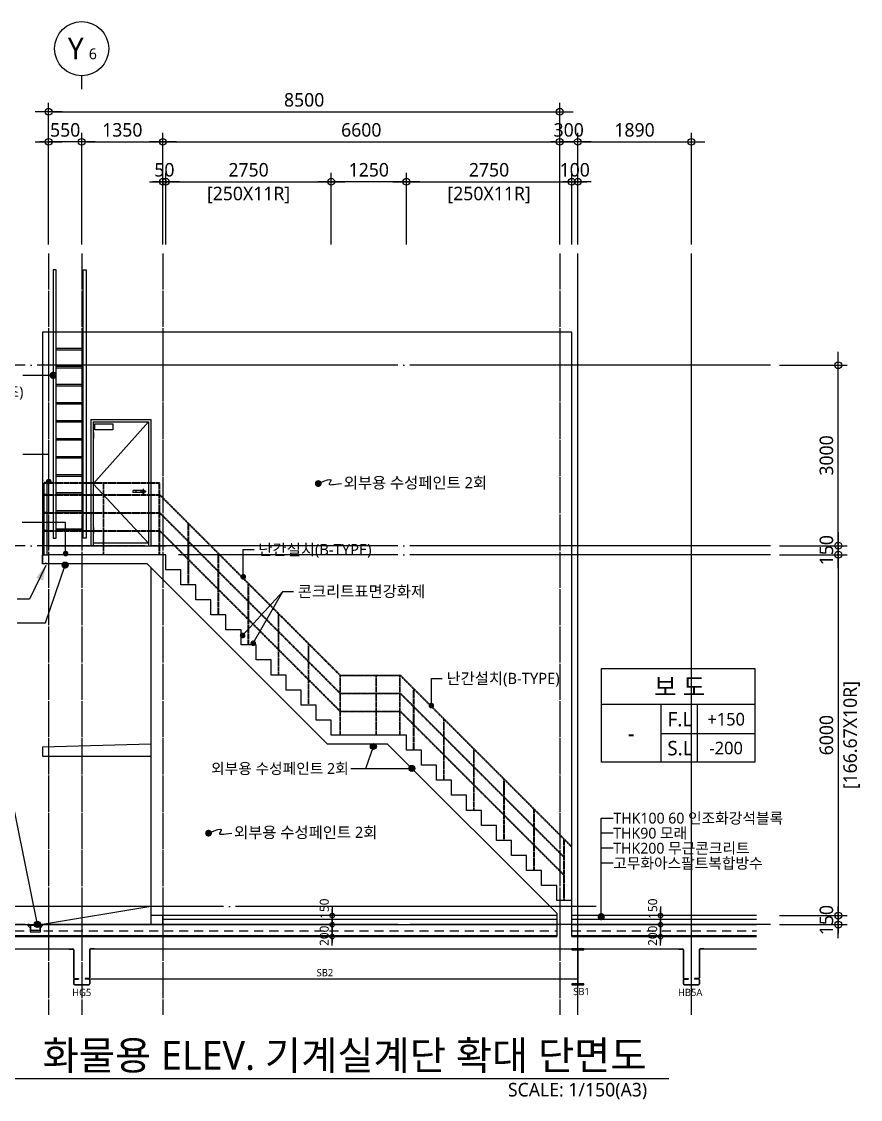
# Model space of a CAD drawing. Header units: millimetres. Extents: x -41190 to 206278, y 985 to 58902.
# Drawn here: x 71735 to 85688, y 1835 to 19756 of the extents above; entities that cross this region are included whole.
import ezdxf
from ezdxf.enums import TextEntityAlignment as Align

# ---------------------------------------------------------------- set-up
doc = ezdxf.new("R2010")
doc.units = ezdxf.units.MM
doc.header["$LTSCALE"] = 100
doc.header["$MEASUREMENT"] = 0
doc.header["$PDSIZE"] = -10
for name, pattern in [('-HID', [2.5, 1.5, -1]), ('CEN', [62, 60, -1, 0, -1]), ('HID', [2.5, 1.5, -1]), ('HIDDEN', [2, 1, -1]), ('HIDDEN2', [0.1875, 0.125, -0.0625])]:
    doc.linetypes.add(name, pattern=pattern)
doc.layers.get('0').update_dxf_attribs({"linetype": 'CONTINUOUS'})
doc.layers.get('Defpoints').update_dxf_attribs({"color": 171, "linetype": 'CONTINUOUS'})
for name, color, linetype in [('CEN(ST)', 1, 'CEN'), ('center(창호)', 1, 'CEN'), ('CON', 2, 'CONTINUOUS'), ('DOOR', 4, 'CONTINUOUS'), ('DOOR-ELE', 252, 'CONTINUOUS'), ('ELE-6', 8, 'CONTINUOUS'), ('ELE-8', 8, 'CONTINUOUS'), ('ELE3', 6, 'CONTINUOUS'), ('ELE9', 9, 'CONTINUOUS'), ('FIN', 8, 'CONTINUOUS'), ('HF', 3, 'CONTINUOUS'), ('LED', 7, 'CONTINUOUS'), ('NDIM', 7, 'CONTINUOUS'), ('OPEN', 1, '-HID'), ('SASAC 도면번호', 6, 'CONTINUOUS'), ('STEEL', 5, 'CONTINUOUS'), ('SYM', 7, 'CONTINUOUS'), ('SYM(AXIS)', 7, 'CONTINUOUS'), ('TEXT', 3, 'CONTINUOUS'), ('TEXT(AXIS)', 2, 'CONTINUOUS'), ('TEXT(MIN)', 7, 'CONTINUOUS'), ('TEXT(노트)', 7, 'CONTINUOUS'), ('TEXT(실명)', 3, 'CONTINUOUS'), ('TEXT-기입', 6, 'CONTINUOUS'), ('TITLE', 7, 'CONTINUOUS'), ('WIPEOUT', 7, 'CONTINUOUS'), ('wire-meshes', 1, 'CONTINUOUS'), ('방수', 8, 'HIDDEN')]:
    doc.layers.add(name, color=color, linetype=linetype)
doc.styles.add('CGS', font='cgse', dxfattribs={"bigfont": 'cgs'})
doc.styles.add('나눔바른고딕', font='NanumBarunGothic.ttf')
doc.dimstyles.new('NDIM 1200', dxfattribs={"dimscale": 75, "dimtxt": 3, "dimasz": 1, "dimexe": 2, "dimexo": 2, "dimgap": 1, "dimtad": 1, "dimdec": 0, "dimdsep": 46, "dimtxsty": 'CGS', "dimblk": 'DOT0', "dimcen": 1, "dimdle": 8, "dimclrd": 256, "dimclre": 256, "dimclrt": 256, "dimadec": 0, "dimazin": 0, "dimtfac": 1, "dimtdec": 0, "dimtix": 1, "dimtmove": 2, "dimatfit": 3, "dimldrblk": 'DOT0', "dimfxl": 1, "dimtolj": 1, "dimtzin": 0, "dimlwd": -1, "dimlwe": -1, "dimarcsym": 0})

# ---------------------------------------------------------------- blocks, each defined once
blk = doc.blocks.new('*U307')
at = {"layer": 'Defpoints'}
blk.add_point((0, 0), dxfattribs=at)
at = {"layer": 'HF'}
for p, q in [((-209, 0), (-147, 0)), ((-209, 0), (-209, -6)), ((209, 0), (147, 0)), ((209, 0), (209, -6)), ((-209, -6), (-147, -6)), ((-135, -18), (-135, -482)), ((-129, -18), (-129, -482)), ((129, -18), (129, -482)), ((135, -18), (135, -482)), ((209, -6), (147, -6)), ((-135, -518), (-135, -582)), ((-129, -518), (-129, -582)), ((-117, -494), (-55, -494)), ((-117, -500), (-55, -500)), ((-117, -506), (-55, -506)), ((-55, -494), (-55, -500)), ((-55, -500), (-55, -506)), ((117, -494), (55, -494)), ((55, -494), (55, -500)), ((117, -500), (55, -500)), ((55, -500), (55, -506)), ((117, -506), (55, -506)), ((129, -518), (129, -582)), ((135, -518), (135, -582)), ((-117, -594), (117, -594)), ((-117, -600), (117, -600))]:
    blk.add_line(p, q, dxfattribs=at)
for centre, radius, start, end in [((-147, -18), 18, 360, 450), ((147, -18), 18, 90, 180), ((-147, -18), 12, 360, 450), ((147, -18), 12, 90, 180), ((-117, -482), 18, 180, 270), ((-117, -518), 18, 90, 180), ((-117, -482), 12, 180, 270), ((-117, -518), 12, 90, 180), ((117, -482), 12, 270, 360), ((117, -482), 18, 270, 360), ((117, -518), 18, 0, 90), ((117, -518), 12, 0, 90), ((-117, -582), 18, 180, 270), ((-117, -582), 12, 180, 270), ((117, -582), 12, 270, 360), ((117, -582), 18, 270, 360)]:
    blk.add_arc(centre, radius, start, end, dxfattribs=at)
blk = doc.blocks.new('600X200')
at = {"layer": 'STEEL', "color": 3, "linetype": 'ByBlock', "ltscale": 0.5}
for p, q in [((80886, -19885), (80980, -19885)), ((80980, -19885), (80980, -20451)), ((80991, -20451), (80991, -19885)), ((80991, -19885), (81086, -19885)), ((80980, -20451), (80886, -20451)), ((81086, -20451), (80991, -20451))]:
    blk.add_line(p, q, dxfattribs=at)
for points in [[(81086, -19885), (81086, -19868), (80886, -19868), (80886, -19885)], [(80886, -20451), (80886, -20468), (81086, -20468), (81086, -20451)]]:
    blk.add_lwpolyline(points, dxfattribs=at)
blk = doc.blocks.new('A$C2F20087E')
at = {"layer": 'SYM(AXIS)'}
blk.add_line((600, 0), (600, 300), dxfattribs=at)
blk.add_circle((600, 900), 600, dxfattribs=at)
blk = doc.blocks.new('DOT0')
blk.add_line((-3, 0), (3, 0))
at = {"color": 6}
blk.add_circle((0, 0), 0.75, dxfattribs=at)
blk = doc.blocks.new('*D309')
at = {"layer": 'Defpoints', "color": 0, "ltscale": 0.4, "transparency": 16777216}
for p in [(80686, 17756), (74086, 15901), (80686, 15901)]:
    blk.add_point(p, dxfattribs=at)
at = {"layer": 'NDIM', "ltscale": 0.4, "transparency": 16777216}
for p, q in [((74086, 16051), (74086, 17906)), ((74161, 17756), (80611, 17756)), ((80686, 16051), (80686, 17906))]:
    blk.add_line(p, q, dxfattribs=at)
at = {"layer": 'NDIM', "ltscale": 0.4, "transparency": 16777216, "xscale": 75, "yscale": 75, "zscale": 75, "rotation": 180}
blk.add_blockref('DOT0', (74086, 17756), dxfattribs=at)
at = {"layer": 'NDIM', "ltscale": 0.4, "transparency": 16777216, "xscale": 75, "yscale": 75, "zscale": 75}
blk.add_blockref('DOT0', (80686, 17756), dxfattribs=at)
at = {"layer": 'NDIM', "ltscale": 0.4, "transparency": 16777216, "insert": (77386, 17953), "char_height": 225, "attachment_point": 5, "style": '나눔바른고딕'}
blk.add_mtext('\\A1;6600', dxfattribs=at)
blk = doc.blocks.new('*D310')
at = {"layer": 'Defpoints', "color": 0, "ltscale": 0.4, "transparency": 16777216}
for p in [(74086, 17756), (72736, 15901), (74086, 15901)]:
    blk.add_point(p, dxfattribs=at)
at = {"layer": 'NDIM', "ltscale": 0.4, "transparency": 16777216}
for p, q in [((72736, 16051), (72736, 17906)), ((72811, 17756), (74011, 17756)), ((74086, 16051), (74086, 17906))]:
    blk.add_line(p, q, dxfattribs=at)
at = {"layer": 'NDIM', "ltscale": 0.4, "transparency": 16777216, "xscale": 75, "yscale": 75, "zscale": 75, "rotation": 180}
blk.add_blockref('DOT0', (72736, 17756), dxfattribs=at)
at = {"layer": 'NDIM', "ltscale": 0.4, "transparency": 16777216, "xscale": 75, "yscale": 75, "zscale": 75}
blk.add_blockref('DOT0', (74086, 17756), dxfattribs=at)
at = {"layer": 'NDIM', "ltscale": 0.4, "transparency": 16777216, "insert": (73411, 17953), "char_height": 225, "attachment_point": 5, "style": '나눔바른고딕'}
blk.add_mtext('\\A1;1350', dxfattribs=at)
blk = doc.blocks.new('*D311')
at = {"layer": 'Defpoints', "color": 0, "ltscale": 0.4, "transparency": 16777216}
for p in [(80686, 18256), (72186, 15901), (80686, 15901)]:
    blk.add_point(p, dxfattribs=at)
at = {"layer": 'NDIM', "ltscale": 0.4, "transparency": 16777216}
for p, q in [((72186, 16051), (72186, 18406)), ((80686, 16051), (80686, 18406)), ((72261, 18256), (80611, 18256))]:
    blk.add_line(p, q, dxfattribs=at)
at = {"layer": 'NDIM', "ltscale": 0.4, "transparency": 16777216, "xscale": 75, "yscale": 75, "zscale": 75, "rotation": 180}
blk.add_blockref('DOT0', (72186, 18256), dxfattribs=at)
at = {"layer": 'NDIM', "ltscale": 0.4, "transparency": 16777216, "xscale": 75, "yscale": 75, "zscale": 75}
blk.add_blockref('DOT0', (80686, 18256), dxfattribs=at)
at = {"layer": 'NDIM', "ltscale": 0.4, "transparency": 16777216, "insert": (76436, 18453), "char_height": 225, "attachment_point": 5, "style": '나눔바른고딕'}
blk.add_mtext('\\A1;8500', dxfattribs=at)
blk = doc.blocks.new('*D312')
at = {"layer": 'Defpoints', "color": 0, "ltscale": 0.4, "transparency": 16777216}
for p in [(72186, 17756), (72186, 15901), (72736, 15901)]:
    blk.add_point(p, dxfattribs=at)
at = {"layer": 'NDIM', "ltscale": 0.4, "transparency": 16777216}
for p, q in [((72111, 17756), (72036, 17756)), ((72186, 16051), (72186, 17906)), ((72736, 17756), (72186, 17756)), ((72736, 16051), (72736, 17906)), ((72811, 17756), (72886, 17756))]:
    blk.add_line(p, q, dxfattribs=at)
at = {"layer": 'NDIM', "ltscale": 0.4, "transparency": 16777216, "xscale": 75, "yscale": 75, "zscale": 75}
blk.add_blockref('DOT0', (72186, 17756), dxfattribs=at)
at = {"layer": 'NDIM', "ltscale": 0.4, "transparency": 16777216, "xscale": 75, "yscale": 75, "zscale": 75, "rotation": 180}
blk.add_blockref('DOT0', (72736, 17756), dxfattribs=at)
at = {"layer": 'NDIM', "ltscale": 0.4, "transparency": 16777216, "insert": (72461, 17953), "char_height": 225, "attachment_point": 5, "style": '나눔바른고딕'}
blk.add_mtext('\\A1;550', dxfattribs=at)
blk = doc.blocks.new('*D313')
at = {"layer": 'Defpoints', "color": 0, "ltscale": 0.4, "transparency": 16777216}
for p in [(80686, 17756), (80686, 15901), (80986, 15901)]:
    blk.add_point(p, dxfattribs=at)
at = {"layer": 'NDIM', "ltscale": 0.4, "transparency": 16777216}
for p, q in [((80611, 17756), (80536, 17756)), ((80686, 16051), (80686, 17906)), ((80986, 17756), (80686, 17756)), ((80986, 16051), (80986, 17906)), ((81061, 17756), (81136, 17756))]:
    blk.add_line(p, q, dxfattribs=at)
at = {"layer": 'NDIM', "ltscale": 0.4, "transparency": 16777216, "xscale": 75, "yscale": 75, "zscale": 75}
blk.add_blockref('DOT0', (80686, 17756), dxfattribs=at)
at = {"layer": 'NDIM', "ltscale": 0.4, "transparency": 16777216, "xscale": 75, "yscale": 75, "zscale": 75, "rotation": 180.0000000000004}
blk.add_blockref('DOT0', (80986, 17756), dxfattribs=at)
at = {"layer": 'NDIM', "ltscale": 0.4, "transparency": 16777216, "insert": (80836, 17953), "char_height": 225, "attachment_point": 5, "style": '나눔바른고딕'}
blk.add_mtext('\\A1;300', dxfattribs=at)
blk = doc.blocks.new('*D319')
at = {"layer": 'Defpoints', "color": 0, "ltscale": 0.4, "transparency": 16777216}
for p in [(77361, 4892), (76903, 4742), (77361, 4742)]:
    blk.add_point(p, dxfattribs=at)
at = {"layer": 'NDIM', "ltscale": 0.4, "transparency": 16777216}
for p, q in [((77261, 4892), (76803, 4892)), ((76903, 4942), (76903, 4992)), ((76903, 4892), (76903, 4742)), ((77261, 4742), (76803, 4742)), ((76903, 4692), (76903, 4642))]:
    blk.add_line(p, q, dxfattribs=at)
at = {"layer": 'NDIM', "ltscale": 0.4, "transparency": 16777216, "xscale": 50, "yscale": 50, "zscale": 50}
for p, rotation in [((76903, 4892), 270), ((76903, 4742), 90)]:
    blk.add_blockref('DOT0', p, dxfattribs=dict(at, rotation=rotation))
at = {"layer": 'NDIM', "ltscale": 0.4, "transparency": 16777216, "insert": (76771, 5008), "char_height": 150, "attachment_point": 5, "rotation": 90, "style": '나눔바른고딕'}
blk.add_mtext('\\A1;150', dxfattribs=at)
blk = doc.blocks.new('*D320')
at = {"layer": 'Defpoints', "color": 0, "ltscale": 0.4, "transparency": 16777216}
for p in [(77361, 4742), (76903, 4542), (77361, 4542)]:
    blk.add_point(p, dxfattribs=at)
at = {"layer": 'NDIM', "ltscale": 0.4, "transparency": 16777216}
for p, q in [((76903, 4792), (76903, 4842)), ((77261, 4742), (76803, 4742)), ((76903, 4742), (76903, 4542)), ((77261, 4542), (76803, 4542)), ((76903, 4492), (76903, 4442))]:
    blk.add_line(p, q, dxfattribs=at)
at = {"layer": 'NDIM', "ltscale": 0.4, "transparency": 16777216, "xscale": 50, "yscale": 50, "zscale": 50}
for p, rotation in [((76903, 4742), 270), ((76903, 4542), 90)]:
    blk.add_blockref('DOT0', p, dxfattribs=dict(at, rotation=rotation))
at = {"layer": 'NDIM', "ltscale": 0.4, "transparency": 16777216, "insert": (76771, 4556), "char_height": 150, "attachment_point": 5, "rotation": 90, "style": '나눔바른고딕'}
blk.add_mtext('\\A1;200', dxfattribs=at)
blk = doc.blocks.new('A$C51E23882')
at = {"layer": 'TITLE'}
blk.add_lwpolyline([(8500, 0), (0, 0), (0, 5200), (8500, 5200)], close=True, dxfattribs=at)
for points in [[(8500, 3200), (0, 3200)], [(3300, 3200), (3300, 0)], [(5300, 3200), (5300, 0)], [(3300, 1600), (8500, 1600)]]:
    blk.add_lwpolyline(points, dxfattribs=at)
at = {"layer": 'TITLE', "style": '나눔바른고딕'}
for s, p in [('F.L', (4352, 2378)), ('S.L', (4352, 778))]:
    blk.add_text(s, height=800, dxfattribs=at).set_placement(p, align=Align.MIDDLE)
blk = doc.blocks.new('*D322')
at = {"layer": 'Defpoints', "color": 0, "ltscale": 0.4, "transparency": 16777216}
for p in [(84194, 11042), (85320, 11042), (84194, 10892)]:
    blk.add_point(p, dxfattribs=at)
at = {"layer": 'NDIM', "ltscale": 0.4, "transparency": 16777216}
for p, q in [((85320, 11117), (85320, 11192)), ((84344, 11042), (85470, 11042)), ((85320, 10892), (85320, 11042)), ((84344, 10892), (85470, 10892)), ((85320, 10817), (85320, 10742))]:
    blk.add_line(p, q, dxfattribs=at)
at = {"layer": 'NDIM', "ltscale": 0.4, "transparency": 16777216, "xscale": 75, "yscale": 75, "zscale": 75}
for p, rotation in [((85320, 11042), 270), ((85320, 10892), 90)]:
    blk.add_blockref('DOT0', p, dxfattribs=dict(at, rotation=rotation))
at = {"layer": 'NDIM', "ltscale": 0.4, "transparency": 16777216, "insert": (85123, 10967), "char_height": 225, "attachment_point": 5, "rotation": 90, "style": '나눔바른고딕'}
blk.add_mtext('\\A1;150', dxfattribs=at)
blk = doc.blocks.new('*D323')
at = {"layer": 'Defpoints', "color": 0, "ltscale": 0.4, "transparency": 16777216}
for p in [(84194, 10892), (84194, 4892), (85320, 4892)]:
    blk.add_point(p, dxfattribs=at)
at = {"layer": 'NDIM', "ltscale": 0.4, "transparency": 16777216}
for p, q in [((84344, 10892), (85470, 10892)), ((85320, 10817), (85320, 4967)), ((84344, 4892), (85470, 4892))]:
    blk.add_line(p, q, dxfattribs=at)
at = {"layer": 'NDIM', "ltscale": 0.4, "transparency": 16777216, "xscale": 75, "yscale": 75, "zscale": 75}
for p, rotation in [((85320, 10892), 90), ((85320, 4892), 270)]:
    blk.add_blockref('DOT0', p, dxfattribs=dict(at, rotation=rotation))
at = {"layer": 'NDIM', "ltscale": 0.4, "transparency": 16777216, "char_height": 225, "attachment_point": 5, "rotation": 90, "style": '나눔바른고딕'}
for s, insert in [('\\A1;[166.67X10R]', (85541, 7892)), ('\\A1;6000', (85123, 7892))]:
    blk.add_mtext(s, dxfattribs=dict(at, insert=insert))
blk = doc.blocks.new('*D324')
at = {"layer": 'Defpoints', "color": 0, "ltscale": 0.4, "transparency": 16777216}
for p in [(84194, 4892), (85320, 4892), (84194, 4742)]:
    blk.add_point(p, dxfattribs=at)
at = {"layer": 'NDIM', "ltscale": 0.4, "transparency": 16777216}
for p, q in [((85320, 4967), (85320, 5042)), ((84344, 4892), (85470, 4892)), ((85320, 4742), (85320, 4892)), ((84344, 4742), (85470, 4742)), ((85320, 4667), (85320, 4592))]:
    blk.add_line(p, q, dxfattribs=at)
at = {"layer": 'NDIM', "ltscale": 0.4, "transparency": 16777216, "xscale": 75, "yscale": 75, "zscale": 75}
for p, rotation in [((85320, 4892), 270), ((85320, 4742), 90)]:
    blk.add_blockref('DOT0', p, dxfattribs=dict(at, rotation=rotation))
at = {"layer": 'NDIM', "ltscale": 0.4, "transparency": 16777216, "insert": (85123, 4817), "char_height": 225, "attachment_point": 5, "rotation": 90, "style": '나눔바른고딕'}
blk.add_mtext('\\A1;150', dxfattribs=at)
blk = doc.blocks.new('*D325')
at = {"layer": 'Defpoints', "color": 0, "ltscale": 0.4, "transparency": 16777216}
for p in [(84194, 14042), (85320, 14042), (84194, 11042)]:
    blk.add_point(p, dxfattribs=at)
at = {"layer": 'NDIM', "ltscale": 0.4, "transparency": 16777216}
for p, q in [((84344, 14042), (85470, 14042)), ((85320, 11117), (85320, 13967)), ((84344, 11042), (85470, 11042))]:
    blk.add_line(p, q, dxfattribs=at)
at = {"layer": 'NDIM', "ltscale": 0.4, "transparency": 16777216, "xscale": 75, "yscale": 75, "zscale": 75}
for p, rotation in [((85320, 14042), 90), ((85320, 11042), 270)]:
    blk.add_blockref('DOT0', p, dxfattribs=dict(at, rotation=rotation))
at = {"layer": 'NDIM', "ltscale": 0.4, "transparency": 16777216, "insert": (85123, 12542), "char_height": 225, "attachment_point": 5, "rotation": 90, "style": '나눔바른고딕'}
blk.add_mtext('\\A1;3000', dxfattribs=at)
blk = doc.blocks.new('*D326')
at = {"layer": 'Defpoints', "color": 0, "ltscale": 0.4, "transparency": 16777216}
for p in [(80886, 17092), (78136, 15901), (80886, 15901)]:
    blk.add_point(p, dxfattribs=at)
at = {"layer": 'NDIM', "ltscale": 0.4, "transparency": 16777216}
for p, q in [((78136, 16051), (78136, 17242)), ((80886, 16051), (80886, 17242)), ((78211, 17092), (80811, 17092))]:
    blk.add_line(p, q, dxfattribs=at)
at = {"layer": 'NDIM', "ltscale": 0.4, "transparency": 16777216, "xscale": 75, "yscale": 75, "zscale": 75, "rotation": 180}
blk.add_blockref('DOT0', (78136, 17092), dxfattribs=at)
at = {"layer": 'NDIM', "ltscale": 0.4, "transparency": 16777216, "xscale": 75, "yscale": 75, "zscale": 75}
blk.add_blockref('DOT0', (80886, 17092), dxfattribs=at)
at = {"layer": 'NDIM', "ltscale": 0.4, "transparency": 16777216, "char_height": 225, "attachment_point": 5, "style": '나눔바른고딕'}
for s, insert in [('\\A1;2750', (79511, 17290)), ('\\A1;[250X11R]', (79511, 16872))]:
    blk.add_mtext(s, dxfattribs=dict(at, insert=insert))
blk = doc.blocks.new('*D327')
at = {"layer": 'Defpoints', "color": 0, "ltscale": 0.4, "transparency": 16777216}
for p in [(76886, 17092), (76886, 15901), (78136, 15901)]:
    blk.add_point(p, dxfattribs=at)
at = {"layer": 'NDIM', "ltscale": 0.4, "transparency": 16777216}
for p, q in [((76886, 16051), (76886, 17242)), ((78136, 16051), (78136, 17242)), ((78061, 17092), (76961, 17092))]:
    blk.add_line(p, q, dxfattribs=at)
at = {"layer": 'NDIM', "ltscale": 0.4, "transparency": 16777216, "xscale": 75, "yscale": 75, "zscale": 75, "rotation": 180}
blk.add_blockref('DOT0', (76886, 17092), dxfattribs=at)
at = {"layer": 'NDIM', "ltscale": 0.4, "transparency": 16777216, "xscale": 75, "yscale": 75, "zscale": 75}
blk.add_blockref('DOT0', (78136, 17092), dxfattribs=at)
at = {"layer": 'NDIM', "ltscale": 0.4, "transparency": 16777216, "insert": (77511, 17290), "char_height": 225, "attachment_point": 5, "style": '나눔바른고딕'}
blk.add_mtext('\\A1;1250', dxfattribs=at)
blk = doc.blocks.new('*D328')
at = {"layer": 'Defpoints', "color": 0, "ltscale": 0.4, "transparency": 16777216}
for p in [(76886, 17092), (74136, 15901), (76886, 15901)]:
    blk.add_point(p, dxfattribs=at)
at = {"layer": 'NDIM', "ltscale": 0.4, "transparency": 16777216}
for p, q in [((74136, 16051), (74136, 17242)), ((76886, 16051), (76886, 17242)), ((74211, 17092), (76811, 17092))]:
    blk.add_line(p, q, dxfattribs=at)
at = {"layer": 'NDIM', "ltscale": 0.4, "transparency": 16777216, "xscale": 75, "yscale": 75, "zscale": 75, "rotation": 180}
blk.add_blockref('DOT0', (74136, 17092), dxfattribs=at)
at = {"layer": 'NDIM', "ltscale": 0.4, "transparency": 16777216, "xscale": 75, "yscale": 75, "zscale": 75}
blk.add_blockref('DOT0', (76886, 17092), dxfattribs=at)
at = {"layer": 'NDIM', "ltscale": 0.4, "transparency": 16777216, "char_height": 225, "attachment_point": 5, "style": '나눔바른고딕'}
for s, insert in [('\\A1;2750', (75511, 17290)), ('\\A1;[250X11R]', (75511, 16872))]:
    blk.add_mtext(s, dxfattribs=dict(at, insert=insert))
blk = doc.blocks.new('*D329')
at = {"layer": 'Defpoints', "color": 0, "ltscale": 0.4, "transparency": 16777216}
for p in [(80886, 17092), (80886, 15901), (80986, 15901)]:
    blk.add_point(p, dxfattribs=at)
at = {"layer": 'NDIM', "ltscale": 0.4, "transparency": 16777216}
for p, q in [((80886, 16051), (80886, 17242)), ((80986, 16051), (80986, 17242)), ((80811, 17092), (80736, 17092)), ((80986, 17092), (80886, 17092)), ((81061, 17092), (81136, 17092))]:
    blk.add_line(p, q, dxfattribs=at)
at = {"layer": 'NDIM', "ltscale": 0.4, "transparency": 16777216, "xscale": 75, "yscale": 75, "zscale": 75}
blk.add_blockref('DOT0', (80886, 17092), dxfattribs=at)
at = {"layer": 'NDIM', "ltscale": 0.4, "transparency": 16777216, "xscale": 75, "yscale": 75, "zscale": 75, "rotation": 180}
blk.add_blockref('DOT0', (80986, 17092), dxfattribs=at)
at = {"layer": 'NDIM', "ltscale": 0.4, "transparency": 16777216, "insert": (80936, 17290), "char_height": 225, "attachment_point": 5, "style": '나눔바른고딕'}
blk.add_mtext('\\A1;100', dxfattribs=at)
blk = doc.blocks.new('*D330')
at = {"layer": 'Defpoints', "color": 0, "ltscale": 0.4, "transparency": 16777216}
for p in [(74086, 17092), (74086, 15901), (74136, 15901)]:
    blk.add_point(p, dxfattribs=at)
at = {"layer": 'NDIM', "ltscale": 0.4, "transparency": 16777216}
for p, q in [((74086, 16051), (74086, 17242)), ((74136, 16051), (74136, 17242)), ((74011, 17092), (73936, 17092)), ((74136, 17092), (74086, 17092)), ((74211, 17092), (74286, 17092))]:
    blk.add_line(p, q, dxfattribs=at)
at = {"layer": 'NDIM', "ltscale": 0.4, "transparency": 16777216, "xscale": 75, "yscale": 75, "zscale": 75}
blk.add_blockref('DOT0', (74086, 17092), dxfattribs=at)
at = {"layer": 'NDIM', "ltscale": 0.4, "transparency": 16777216, "xscale": 75, "yscale": 75, "zscale": 75, "rotation": 180}
blk.add_blockref('DOT0', (74136, 17092), dxfattribs=at)
at = {"layer": 'NDIM', "ltscale": 0.4, "transparency": 16777216, "insert": (74111, 17290), "char_height": 225, "attachment_point": 5, "style": '나눔바른고딕'}
blk.add_mtext('\\A1;50', dxfattribs=at)
blk = doc.blocks.new('*D331')
at = {"layer": 'Defpoints', "color": 0, "ltscale": 0.4, "transparency": 16777216}
for p in [(82876, 17756), (80986, 15901), (82876, 15901)]:
    blk.add_point(p, dxfattribs=at)
at = {"layer": 'NDIM', "ltscale": 0.4, "transparency": 16777216}
for p, q in [((80986, 16051), (80986, 17906)), ((81061, 17756), (82801, 17756)), ((82876, 16051), (82876, 17906))]:
    blk.add_line(p, q, dxfattribs=at)
at = {"layer": 'NDIM', "ltscale": 0.4, "transparency": 16777216, "xscale": 75, "yscale": 75, "zscale": 75, "rotation": 180}
blk.add_blockref('DOT0', (80986, 17756), dxfattribs=at)
at = {"layer": 'NDIM', "ltscale": 0.4, "transparency": 16777216, "xscale": 75, "yscale": 75, "zscale": 75}
blk.add_blockref('DOT0', (82876, 17756), dxfattribs=at)
at = {"layer": 'NDIM', "ltscale": 0.4, "transparency": 16777216, "insert": (81931, 17953), "char_height": 225, "attachment_point": 5, "style": '나눔바른고딕'}
blk.add_mtext('\\A1;1890', dxfattribs=at)
blk = doc.blocks.new('*D332')
at = {"layer": 'Defpoints', "color": 0, "ltscale": 0.4, "transparency": 16777216}
for p in [(82823, 4892), (82364, 4742), (82823, 4742)]:
    blk.add_point(p, dxfattribs=at)
at = {"layer": 'NDIM', "ltscale": 0.4, "transparency": 16777216}
for p, q in [((82723, 4892), (82264, 4892)), ((82364, 4942), (82364, 4992)), ((82364, 4892), (82364, 4742)), ((82723, 4742), (82264, 4742)), ((82364, 4692), (82364, 4642))]:
    blk.add_line(p, q, dxfattribs=at)
at = {"layer": 'NDIM', "ltscale": 0.4, "transparency": 16777216, "xscale": 50, "yscale": 50, "zscale": 50}
for p, rotation in [((82364, 4892), 270), ((82364, 4742), 90)]:
    blk.add_blockref('DOT0', p, dxfattribs=dict(at, rotation=rotation))
at = {"layer": 'NDIM', "ltscale": 0.4, "transparency": 16777216, "insert": (82233, 5008), "char_height": 150, "attachment_point": 5, "rotation": 90, "style": '나눔바른고딕'}
blk.add_mtext('\\A1;150', dxfattribs=at)
blk = doc.blocks.new('*D333')
at = {"layer": 'Defpoints', "color": 0, "ltscale": 0.4, "transparency": 16777216}
for p in [(82823, 4742), (82364, 4542), (82823, 4542)]:
    blk.add_point(p, dxfattribs=at)
at = {"layer": 'NDIM', "ltscale": 0.4, "transparency": 16777216}
for p, q in [((82364, 4792), (82364, 4842)), ((82723, 4742), (82264, 4742)), ((82364, 4742), (82364, 4542)), ((82723, 4542), (82264, 4542)), ((82364, 4492), (82364, 4442))]:
    blk.add_line(p, q, dxfattribs=at)
at = {"layer": 'NDIM', "ltscale": 0.4, "transparency": 16777216, "xscale": 50, "yscale": 50, "zscale": 50}
for p, rotation in [((82364, 4742), 270), ((82364, 4542), 90)]:
    blk.add_blockref('DOT0', p, dxfattribs=dict(at, rotation=rotation))
at = {"layer": 'NDIM', "ltscale": 0.4, "transparency": 16777216, "insert": (82233, 4556), "char_height": 150, "attachment_point": 5, "rotation": 90, "style": '나눔바른고딕'}
blk.add_mtext('\\A1;200', dxfattribs=at)

msp = doc.modelspace()

# ---------------------------------------------------------------- hatches: boundary and pattern name
at = {"ltscale": 10000}
h = msp.add_hatch(color=256, dxfattribs=at)
h.dxf.hatch_style = 1
edge = h.paths.add_edge_path()
edge.add_arc((72460.4, 10719.4), 50, -180, 180)
h = msp.add_hatch(color=256, dxfattribs=at)
h.dxf.hatch_style = 1
edge = h.paths.add_edge_path()
edge.add_arc((77588, 7703.8), 50, -180, 180)
h = msp.add_hatch(color=256, dxfattribs=at)
h.dxf.hatch_style = 1
edge = h.paths.add_edge_path()
edge.add_arc((78226.5, 7338.9), 50, -180, 180)
h = msp.add_hatch(color=256, dxfattribs=at)
h.dxf.hatch_style = 1
edge = h.paths.add_edge_path()
edge.add_arc((71997.3, 4745), 50, 180, 540, ccw=False)

# ---------------------------------------------------------------- linework, layer by layer
for points in [[(72160.9, 12091.7), (72110.9, 12091.7), (72110.9, 12082.7), (72160.9, 12082.7)], [(72160.9, 11891.7), (72110.9, 11891.7), (72110.9, 11882.7), (72160.9, 11882.7)], [(72160.9, 11591.7), (72110.9, 11591.7), (72110.9, 11582.7), (72160.9, 11582.7)], [(72160.9, 11291.7), (72110.9, 11291.7), (72110.9, 11282.7), (72160.9, 11282.7)]]:
    msp.add_lwpolyline(points, close=True, dxfattribs=at)
at = {"ltscale": 0.1}
msp.add_lwpolyline([(74085.9, 4741.7), (74085.9, 4891.7), (73885.9, 4891.7), (73885.9, 4741.7)], close=True, dxfattribs=at)
at = {"layer": 'CEN(ST)', "ltscale": 0.1}
for p, q in [((72185.9, 15900.5), (72185.9, 3241.7)), ((72735.9, 15900.5), (72735.9, 3241.7)), ((74085.9, 15900.5), (74085.9, 3241.7)), ((80685.9, 15900.5), (80685.9, 3241.7))]:
    msp.add_line(p, q, dxfattribs=at)
at = {"layer": 'CEN(ST)', "ltscale": 10000}
for p, q in [((80985.9, 3241.7), (80985.9, 15900.5)), ((82875.9, 3241.7), (82875.9, 15900.5))]:
    msp.add_line(p, q, dxfattribs=at)
at = {"layer": 'CEN(ST)'}
for p, q in [((84193.9, 14041.7), (69464.8, 14041.7)), ((84193.9, 11041.7), (69464.8, 11041.7)), ((84193.9, 10891.7), (74344.5, 10891.7)), ((81294.1, 5041.7), (69464.8, 5041.7)), ((84193.9, 4741.7), (69464.8, 4741.7))]:
    msp.add_line(p, q, dxfattribs=at)
at = {"layer": 'CON', "ltscale": 0.1}
for p, q in [((72185.9, 10891.7), (72185.9, 10891.7)), ((74135.9, 10891.7), (72185.9, 10891.7)), ((69877.7, 4541.7), (80635.9, 4541.7)), ((80885.9, 4541.7), (83956.8, 4541.7)), ((69877.7, 4341.7), (72588.9, 4341.7)), ((72882.9, 4341.7), (82728.9, 4341.7)), ((83022.9, 4341.7), (83956.8, 4341.7))]:
    msp.add_line(p, q, dxfattribs=at)
at = {"layer": 'CON', "ltscale": 1000}
for p, q in [((74135.9, 10641.7), (74135.9, 10891.7)), ((72135.9, 10741.7), (72085.9, 10741.7)), ((72145.9, 10751.7), (72135.9, 10751.7)), ((73823.7, 10741.7), (72145.9, 10741.7)), ((76823.7, 7741.7), (73823.7, 10741.7)), ((74385.9, 10641.7), (74135.9, 10641.7)), ((74385.9, 10391.7), (74385.9, 10641.7)), ((74635.9, 10391.7), (74385.9, 10391.7)), ((74635.9, 10141.7), (74635.9, 10391.7)), ((74885.9, 10141.7), (74635.9, 10141.7)), ((74885.9, 9891.7), (74885.9, 10141.7)), ((75135.9, 9891.7), (74885.9, 9891.7)), ((75135.9, 9641.7), (75135.9, 9891.7)), ((75385.9, 9641.7), (75135.9, 9641.7)), ((75385.9, 9391.7), (75385.9, 9641.7)), ((75635.9, 9391.7), (75385.9, 9391.7)), ((75635.9, 9141.7), (75635.9, 9391.7)), ((75885.9, 9141.7), (75635.9, 9141.7)), ((75885.9, 8891.7), (75885.9, 9141.7)), ((76135.9, 8891.7), (75885.9, 8891.7)), ((76135.9, 8641.7), (76135.9, 8891.7)), ((76385.9, 8641.7), (76135.9, 8641.7)), ((76385.9, 8391.7), (76385.9, 8641.7)), ((76635.9, 8391.7), (76385.9, 8391.7)), ((76635.9, 8141.7), (76635.9, 8391.7)), ((76885.9, 8141.7), (76635.9, 8141.7)), ((76885.9, 7891.7), (76885.9, 8141.7)), ((78135.9, 7891.7), (76885.9, 7891.7)), ((78135.9, 7641.7), (78135.9, 7891.7)), ((77823.7, 7741.7), (76823.7, 7741.7)), ((80635.9, 4929.5), (77823.7, 7741.7)), ((78385.9, 7641.7), (78135.9, 7641.7)), ((78385.9, 7391.7), (78385.9, 7641.7)), ((78635.9, 7391.7), (78385.9, 7391.7)), ((78635.9, 7141.7), (78635.9, 7391.7)), ((78885.9, 7141.7), (78635.9, 7141.7)), ((78885.9, 6891.7), (78885.9, 7141.7)), ((79135.9, 6891.7), (78885.9, 6891.7)), ((79135.9, 6641.7), (79135.9, 6891.7)), ((79385.9, 6641.7), (79135.9, 6641.7)), ((79385.9, 6391.7), (79385.9, 6641.7)), ((79635.9, 6391.7), (79385.9, 6391.7)), ((79635.9, 6141.7), (79635.9, 6391.7)), ((79885.9, 6141.7), (79635.9, 6141.7)), ((79885.9, 5891.7), (79885.9, 6141.7)), ((80135.9, 5891.7), (79885.9, 5891.7)), ((80135.9, 5641.7), (80135.9, 5891.7)), ((80385.9, 5641.7), (80135.9, 5641.7)), ((80385.9, 5391.7), (80385.9, 5641.7)), ((80635.9, 5391.7), (80385.9, 5391.7)), ((80635.9, 5141.7), (80635.9, 5391.7)), ((80885.9, 5141.7), (80635.9, 5141.7)), ((80885.9, 4541.7), (80885.9, 5141.7)), ((80635.9, 4929.5), (80635.9, 4541.7))]:
    msp.add_line(p, q, dxfattribs=at)
for points in [[(72085.9, 10741.7), (72085.9, 10891.7), (72185.9, 10891.7)], [(72135.9, 10741.7), (72135.9, 10751.7)], [(72145.9, 10741.7), (72145.9, 10751.7)]]:
    msp.add_lwpolyline(points, dxfattribs=at)
at = {"layer": 'ELE-6', "ltscale": 10000}
msp.add_line((72882.9, 3841.7), (80980.4, 3841.7), dxfattribs=at)
at = {"layer": 'ELE-8'}
for p, q in [((72760.9, 14319.2), (72310.9, 14319.2)), ((72760.9, 14294.2), (72310.9, 14294.2)), ((72760.9, 14019.2), (72310.9, 14019.2)), ((72760.9, 13994.2), (72310.9, 13994.2)), ((72760.9, 13719.2), (72310.9, 13719.2)), ((72760.9, 13694.2), (72310.9, 13694.2)), ((72760.9, 13419.2), (72310.9, 13419.2)), ((72760.9, 13394.2), (72310.9, 13394.2)), ((72760.9, 13119.2), (72310.9, 13119.2)), ((72760.9, 13094.2), (72310.9, 13094.2)), ((72760.9, 12819.2), (72310.9, 12819.2)), ((72760.9, 12794.2), (72310.9, 12794.2)), ((72760.9, 12519.2), (72310.9, 12519.2)), ((72760.9, 12494.2), (72310.9, 12494.2)), ((72760.9, 12219.2), (72310.9, 12219.2)), ((72760.9, 12194.2), (72310.9, 12194.2)), ((72760.9, 11919.2), (72310.9, 11919.2)), ((72760.9, 11894.2), (72310.9, 11894.2)), ((72760.9, 11619.2), (72310.9, 11619.2)), ((72760.9, 11594.2), (72310.9, 11594.2)), ((72760.9, 11319.2), (72310.9, 11319.2)), ((72760.9, 11294.2), (72310.9, 11294.2))]:
    msp.add_line(p, q, dxfattribs=at)
at = {"layer": 'ELE-8', "ltscale": 0.1}
for p, q in [((69877.7, 4561.7), (80635.9, 4561.7)), ((80885.9, 4561.7), (83956.8, 4561.7))]:
    msp.add_line(p, q, dxfattribs=at)
at = {"layer": 'ELE-8'}
msp.add_lwpolyline([(72260.9, 11166.7), (72310.9, 11166.7), (72310.9, 15626.7), (72260.9, 15626.7)], close=True, dxfattribs=at)
at = {"layer": 'ELE3', "ltscale": 10000}
for p, q in [((72085.9, 14591.7), (72085.9, 10741.7)), ((80885.9, 14591.7), (72085.9, 14591.7)), ((80885.9, 5141.7), (80885.9, 14591.7)), ((73885.9, 10679.5), (73885.9, 4891.7)), ((73885.9, 5041.7), (72085.9, 4741.7))]:
    msp.add_line(p, q, dxfattribs=at)
msp.add_lwpolyline([(73885.9, 7741.7), (72085.9, 7691.7), (72085.9, 7541.7), (73885.9, 7541.7)], dxfattribs=at)
at = {"layer": 'ELE9', "ltscale": 0.1}
for p, q in [((72110.9, 10891.7), (72110.9, 12082.7)), ((72160.9, 10891.7), (72160.9, 12082.7))]:
    msp.add_line(p, q, dxfattribs=at)
at = {"layer": 'FIN', "ltscale": 10000}
for p, q in [((69877.7, 4741.7), (71841, 4741.7)), ((74085.9, 4741.7), (80635.9, 4741.7)), ((80885.9, 4741.7), (83956.8, 4741.7))]:
    msp.add_line(p, q, dxfattribs=at)
at = {"layer": 'FIN'}
for p, q in [((74085.9, 4831.7), (80635.9, 4831.7)), ((80885.9, 4831.7), (83956.8, 4831.7))]:
    msp.add_line(p, q, dxfattribs=at)
for points in [[(80635.9, 4891.7), (74085.9, 4891.7)], [(83956.8, 4891.7), (80885.9, 4891.7)]]:
    msp.add_lwpolyline(points, dxfattribs=at)
at = {"layer": 'FIN', "ltscale": 10000}
for points in [[(72085.9, 4741.7), (72065.2, 4741.7), (72065.2, 4727.2), (72037, 4727.2), (72037, 4647.4), (72031.3, 4641.7), (71895.6, 4641.7), (71889.9, 4647.5), (71889.9, 4727.2), (71861.7, 4727.2), (71861.7, 4741.7), (71841, 4741.7), (71841, 4727.5), (71878.1, 4688.7), (71878.1, 4624.1), (72048.7, 4624.1), (72048.7, 4688.6), (72085.9, 4727.3), (72085.9, 4741.7)], [(72085.9, 4741.7), (73885.9, 4741.7)]]:
    msp.add_lwpolyline(points, dxfattribs=at)
at = {"layer": 'LED', "ltscale": 10000}
for p, q in [((72131.9, 9760.7), (72460.4, 10719.4)), ((71660.9, 9760.7), (72131.9, 9760.7)), ((77463, 7338.9), (77588, 7703.8)), ((77212.8, 7338.9), (78226.5, 7338.9)), ((71560.4, 6881.3), (71997.3, 4745))]:
    msp.add_line(p, q, dxfattribs=at)
at = {"layer": 'LED'}
for points in [[(72187.9, 12108), (72187.9, 12559.9), (71757.6, 12559.9)], [(76669.7, 12075), (76763.4, 12114.1), (76825.5, 12135.1), (76861.7, 12141.6), (76877.6, 12136.9), (76879, 12124.3), (76871.5, 12107.3), (76860.7, 12089.3), (76852.4, 12073.7), (76851.2, 12063.1), (76858, 12057.3), (76872.6, 12055.6), (76894.8, 12056.9), (76924.3, 12060.4), (76961.1, 12065.1), (77004.9, 12070.3), (77055.5, 12075)], [(72468.9, 10891.7), (72468.9, 11426.4), (71747, 11426.4)], [(75422.5, 10524.7), (75422.5, 10976.7), (75603.7, 10976.7)], [(72137.2, 10713.7), (71869.8, 10151.6), (71660.9, 10151.6)], [(75412.6, 9549.1), (76078.9, 10282.6), (76260.2, 10282.6)], [(75589.5, 9419.4), (76078.9, 10282.6), (76260.2, 10282.6)], [(78551.3, 8382.7), (78551.3, 8834.6), (78732.6, 8834.6)], [(74845.5, 6262.3), (74939.2, 6301.4), (75001.3, 6322.5), (75037.5, 6328.9), (75053.4, 6324.2), (75054.8, 6311.6), (75047.3, 6294.7), (75036.5, 6276.7), (75028.2, 6261), (75027.1, 6250.4), (75033.9, 6244.7), (75048.4, 6242.9), (75070.6, 6244.2), (75100.1, 6247.7), (75136.9, 6252.5), (75180.7, 6257.6), (75231.3, 6262.3)]]:
    msp.add_lwpolyline(points, dxfattribs=at)
for points, const_width in [([(72187.9, 12084.6, -1), (72187.9, 12131.4, -1)], 46.9), ([(76669.7, 12103.1, -1), (76669.7, 12046.9, -1)], 56.2), ([(72468.9, 10887.4, -1), (72468.9, 10934.3, -1)], 46.9), ([(75422.5, 10501.3, 1), (75422.5, 10548.2, 1)], 46.9), ([(75412.6, 9525.6, 1), (75412.6, 9572.5, 1)], 46.9), ([(75589.5, 9395.9, 1), (75589.5, 9442.8, 1)], 46.9), ([(78551.3, 8359.2, 1), (78551.3, 8406.1, 1)], 46.9), ([(74845.5, 6290.4, -1), (74845.5, 6234.2, -1)], 56.2)]:
    msp.add_lwpolyline(points, format="xyb", close=True, dxfattribs=dict(at, const_width=const_width))
at = {"layer": 'LED', "ltscale": 10000}
for centre in [(72460.4, 10719.4), (77588, 7703.8), (78226.5, 7338.9), (71997.3, 4745)]:
    msp.add_circle(centre, 50, dxfattribs=at)
at = {"layer": 'LED'}
msp.add_solid([(72137.2, 10713.7), (71979.4, 10510), (72093.8, 10459.7)], dxfattribs=at)
at = {"layer": 'SASAC 도면번호', "ltscale": 10000}
msp.add_lwpolyline([(71863.4, 4741.7), (72063.4, 4741.7), (72063.4, 4727.2), (71863.4, 4727.2)], close=True, dxfattribs=at)
at = {"layer": 'SYM'}
msp.add_line((70225.6, 2182.8), (82502.9, 2182.8), dxfattribs=at)
at = {"layer": 'TEXT(MIN)', "ltscale": 10000}
for p, q in [((81576.7, 6261.9), (81376.7, 6261.9)), ((81576.7, 6011.9), (81376.7, 6011.9)), ((81576.7, 5761.9), (81376.7, 5761.9))]:
    msp.add_line(p, q, dxfattribs=at)
at = {"layer": 'wire-meshes', "linetype": 'HIDDEN2'}
for p, q in [((74024, 10891.7), (74024, 12082.7)), ((74033, 10891.7), (74033, 12091.7)), ((77032.1, 8882.7), (74032.1, 11882.7)), ((77035.9, 8891.7), (74035.9, 11891.7)), ((77033, 8582.7), (74033, 11582.7)), ((77036.7, 8591.7), (74036.7, 11591.7)), ((77037.5, 8291.7), (74037.5, 11291.7)), ((74506.4, 10391.7), (74506.4, 11408.5)), ((74515.4, 10391.7), (74515.4, 11399.5)), ((77033.8, 8282.7), (74033.8, 11282.7)), ((75006.4, 9891.7), (75006.4, 10908.5)), ((75015.4, 9891.7), (75015.4, 10899.5)), ((75506.4, 9391.7), (75506.4, 10408.5)), ((75515.4, 9391.7), (75515.4, 10399.5)), ((76006.4, 8891.7), (76006.4, 9908.5)), ((76015.4, 8891.7), (76015.4, 9899.5)), ((76506.4, 8391.7), (76506.4, 9408.5)), ((76515.4, 8391.7), (76515.4, 9399.5)), ((77032.1, 8882.7), (78032.1, 8882.7)), ((77033.8, 7891.7), (77033.8, 8882.7)), ((77035.9, 8891.7), (78035.9, 8891.7)), ((77042.8, 7891.7), (77042.8, 8882.7)), ((77632.1, 7891.7), (77632.1, 8882.7)), ((77641.1, 7891.7), (77641.1, 8882.7)), ((78024.8, 7891.7), (78024.8, 8882.7)), ((80879.5, 6035.3), (78032.1, 8882.7)), ((78033.8, 7891.7), (78033.8, 8881)), ((80885.9, 6041.7), (78035.9, 8891.7)), ((78256.4, 7641.7), (78256.4, 8658.5)), ((78265.4, 7641.7), (78265.4, 8649.5)), ((77033, 8582.7), (78033, 8582.7)), ((77036.7, 8591.7), (78036.7, 8591.7)), ((80756.4, 5859.3), (78033, 8582.7)), ((80756.4, 5872), (78036.7, 8591.7)), ((77033.8, 8282.7), (78033.8, 8282.7)), ((77037.5, 8291.7), (78037.5, 8291.7)), ((80756.4, 5560.1), (78033.8, 8282.7)), ((80756.4, 5572.8), (78037.5, 8291.7)), ((78756.4, 7141.7), (78756.4, 8158.5)), ((78765.4, 7141.7), (78765.4, 8149.5)), ((79256.4, 6641.7), (79256.4, 7658.5)), ((79265.4, 6641.7), (79265.4, 7649.5)), ((79756.4, 6141.7), (79756.4, 7158.5)), ((79765.4, 6141.7), (79765.4, 7149.5)), ((80256.4, 5641.7), (80256.4, 6658.5)), ((80265.4, 5641.7), (80265.4, 6649.5)), ((80756.4, 5141.7), (80756.4, 6158.5)), ((80765.4, 5141.7), (80765.4, 6149.5)), ((80885.9, 6041.7), (80879.5, 6035.3))]:
    msp.add_line(p, q, dxfattribs=at)
at = {"layer": 'wire-meshes', "linetype": 'HID'}
for points in [[(69877.7, 4636.7), (71861.7, 4636.7)], [(72106.5, 4636.7), (80635.9, 4636.7)], [(80885.9, 4636.7), (83956.8, 4636.7)]]:
    msp.add_lwpolyline(points, dxfattribs=at)
at = {"layer": '방수', "ltscale": 0.1}
for p, q in [((69877.7, 4551.7), (80635.9, 4551.7)), ((80885.9, 4551.7), (83956.8, 4551.7))]:
    msp.add_line(p, q, dxfattribs=at)

# ---------------------------------------------------------------- block references
for name, p, xscale, yscale, zscale in [('A$C2F20087E', (72285.9, 18630.8), 0.75, 0.75, 0.75), ('A$C51E23882', (81380.1, 7441.9), 0.3, 0.3, 0.3)]:
    msp.add_blockref(name, p, dxfattribs=dict(xscale=xscale, yscale=yscale, zscale=zscale))
msp.add_blockref('600X200', (0, 24209.5))
at = {"layer": 'HF'}
for p in [(72735.9, 4341.7), (82875.9, 4341.7)]:
    msp.add_blockref('*U307', p, dxfattribs=at)

# ---------------------------------------------------------------- texts
at = {"layer": 'TEXT', "style": '나눔바른고딕'}
msp.add_text('화물용 ELEV. 기계실계단 확대 단면도', height=480, dxfattribs=at).set_placement((82131.6, 2568.3), align=Align.MIDDLE_RIGHT)
msp.add_text('SCALE: 1/150(A3)', height=225, dxfattribs=at).set_placement((82140.3, 2110.1), align=Align.TOP_RIGHT)
at = {"layer": 'TEXT(AXIS)', "style": '나눔바른고딕'}
for s, height, p in [('Y', 360, (72637.1, 19308.8)), ('6', 180, (72921.6, 19218.8))]:
    msp.add_text(s, height=height, dxfattribs=at).set_placement(p, align=Align.MIDDLE)
at = {"layer": 'TEXT(MIN)', "style": '나눔바른고딕'}
for s, p in [('(A1-818 상세도참조)', (71766.3, 13597.3)), ('외부용 수성페인트 2회', (77176.7, 7336.8))]:
    msp.add_text(s, height=180, dxfattribs=at).set_placement(p, align=Align.MIDDLE_RIGHT)
for s, p in [('THK100 60 인조화강석블록', (81579.6, 6511.9)), ('THK90 모래', (81576.7, 6261.9)), ('THK200 무근콘크리트', (81576.7, 6011.9)), ('고무화아스팔트복합방수', (81576.7, 5761.9))]:
    msp.add_text(s, height=180, dxfattribs=at).set_placement(p, align=Align.MIDDLE_LEFT)
at = {"layer": 'TEXT(노트)', "style": '나눔바른고딕'}
for p in [(79478.6, 12088.4), (77654.4, 6275.7)]:
    msp.add_text('외부용 수성페인트 2회', height=187.5, dxfattribs=at).set_placement(p, align=Align.MIDDLE_RIGHT)
for s, p in [('난간설치(B-TYPE)', (75674.1, 10976.7)), ('콘크리트표면강화제', (76330.6, 10282.6)), ('난간설치(B-TYPE)', (78803, 8834.6))]:
    msp.add_text(s, height=187.5, rotation=360, dxfattribs=at).set_placement(p, align=Align.MIDDLE_LEFT)
for s, p in [('SB2', (76643.2, 3942.9)), ('HG5', (72576.2, 3615)), ('SB1', (80910.7, 3629.9)), ('HB5A', (82652.7, 3615))]:
    msp.add_text(s, height=120, dxfattribs=at).set_placement(p, align=Align.MIDDLE_LEFT)
at = {"layer": 'TEXT(실명)', "style": '나눔바른고딕'}
msp.add_text('보 도', height=300, dxfattribs=at).set_placement((82681.4, 8700.2), align=Align.MIDDLE)
at = {"layer": 'TEXT-기입', "style": '나눔바른고딕'}
for s, p in [('+150', (83454.7, 8157.4)), ('-200', (83454.9, 7678.3))]:
    msp.add_text(s, height=210, dxfattribs=at).set_placement(p, align=Align.MIDDLE)
msp.add_text('-', height=270, dxfattribs=at).set_placement((81875.1, 7921.9), align=Align.MIDDLE_CENTER)

# ---------------------------------------------------------------- dimensions: what is measured, and where the dimension line sits
at = {"layer": 'NDIM', "ltscale": 0.4}
for base, p1, p2, picture, middle in [((80685.9, 18255.8), (72185.9, 15900.5), (80685.9, 15900.5), '*D311', (76435.9, 18452.9)), ((74085.9, 17755.8), (72735.9, 15900.5), (74085.9, 15900.5), '*D310', (73410.9, 17953.1)), ((80685.9, 17755.8), (74085.9, 15900.5), (80685.9, 15900.5), '*D309', (77385.9, 17953.1)), ((82875.9, 17755.8), (80985.9, 15900.5), (82875.9, 15900.5), '*D331', (81930.9, 17953.1))]:
    dim = msp.add_linear_dim(base=base, p1=p1, p2=p2, dimstyle='NDIM 1200', override={"dimtxsty": '나눔바른고딕'}, dxfattribs=at)
    dim.commit()
    dim.dimension.update_dxf_attribs({"geometry": picture, "text_midpoint": middle})
for base, p1, p2, angle, picture, middle in [((72185.9, 17755.8), (72735.9, 15900.5), (72185.9, 15900.5), 180, '*D312', (72460.9, 17952.9)), ((80685.9, 17755.8), (80985.9, 15900.5), (80685.9, 15900.5), 180, '*D313', (80835.9, 17953.1)), ((74085.9, 17092.4), (74135.9, 15900.5), (74085.9, 15900.5), 180, '*D330', (74110.9, 17289.6)), ((76885.9, 17092.4), (78135.9, 15900.5), (76885.9, 15900.5), 180, '*D327', (77510.9, 17289.6)), ((80885.9, 17092.4), (80985.9, 15900.5), (80885.9, 15900.5), 180, '*D329', (80935.9, 17289.6)), ((85319.9, 14041.7), (84193.9, 11041.7), (84193.9, 14041.7), 90, '*D325', (85122.6, 12541.7)), ((85319.9, 11041.7), (84193.9, 10891.7), (84193.9, 11041.7), 90, '*D322', (85122.7, 10966.7)), ((85319.9, 4891.7), (84193.9, 4741.7), (84193.9, 4891.7), 90, '*D324', (85122.7, 4816.7))]:
    dim = msp.add_linear_dim(base=base, p1=p1, p2=p2, angle=angle, dimstyle='NDIM 1200', override={"dimtxsty": '나눔바른고딕'}, dxfattribs=at)
    dim.commit()
    dim.dimension.update_dxf_attribs({"geometry": picture, "text_midpoint": middle})
for base, p1, p2, picture, middle in [((76885.9, 17092.4), (74135.9, 15900.5), (76885.9, 15900.5), '*D328', (75510.9, 17092.4)), ((80885.9, 17092.4), (78135.9, 15900.5), (80885.9, 15900.5), '*D326', (79510.9, 17092.4))]:
    dim = msp.add_linear_dim(base=base, p1=p1, p2=p2, text='<>\\X[250X11R]', dimstyle='NDIM 1200', override={"dimtxsty": '나눔바른고딕'}, dxfattribs=at)
    dim.commit()
    dim.dimension.update_dxf_attribs({"geometry": picture, "text_midpoint": middle})
dim = msp.add_linear_dim(base=(85319.9, 4891.7), p1=(84193.9, 10891.7), p2=(84193.9, 4891.7), angle=270, text='<>\\X[166.67X10R]', dimstyle='NDIM 1200', override={"dimtxsty": '나눔바른고딕'}, dxfattribs=at)
dim.commit()
dim.dimension.update_dxf_attribs({"geometry": '*D323', "text_midpoint": (85319.9, 7891.7)})
for base, p1, p2, picture, middle in [((76902.7, 4741.7), (77360.9, 4891.7), (77360.9, 4741.7), '*D319', (76771.3, 5008.1)), ((82364.4, 4741.7), (82822.6, 4891.7), (82822.6, 4741.7), '*D332', (82232.9, 5008.1)), ((76902.7, 4541.7), (77360.9, 4741.7), (77360.9, 4541.7), '*D320', (76771.3, 4555.8)), ((82364.4, 4541.7), (82822.6, 4741.7), (82822.6, 4541.7), '*D333', (82232.9, 4555.8))]:
    dim = msp.add_linear_dim(base=base, p1=p1, p2=p2, angle=270, dimstyle='NDIM 1200', override={"dimscale": 50, "dimtxsty": '나눔바른고딕'}, dxfattribs=at)
    dim.commit()
    dim.dimension.update_dxf_attribs({"geometry": picture, "text_midpoint": middle, "dimtype": 160})

# ---------------------------------------------------------------- leaders
at = {"layer": 'NDIM', "ltscale": 10000}
for points in [[(72260.9, 13873.7), (71755.5, 13873.7)], [(81376.7, 4873.8), (81376.7, 6511.9), (81576.7, 6511.9)]]:
    msp.add_leader(points, dimstyle='NDIM 1200', override={"dimscale": 120, "dimasz": 1, "dimgap": 1, "dimtad": 0, "dimldrblk": 'Dot'}, dxfattribs=at)

# ---------------------------------------------------------------- next in the draw order: wipeouts: each hides what was drawn before it
msp.add_wipeout([(72885.9, 13141.7), (72885.9, 11041.7), (73885.9, 11041.7), (73885.9, 13141.7)])

# ---------------------------------------------------------------- next in the draw order: wipeouts: each hides what was drawn before it
msp.add_wipeout([(73885.9, 13141.7), (72885.9, 13141.7), (72885.9, 11041.7), (73885.9, 11041.7)]).dxf.layer = 'WIPEOUT'

# ---------------------------------------------------------------- next in the draw order: linework, layer by layer
at = {"layer": 'center(창호)'}
for p, q in [((73805.9, 11941.7), (73715.9, 11941.7)), ((73760.9, 11986.7), (73760.9, 11896.7))]:
    msp.add_line(p, q, dxfattribs=at)
at = {"layer": 'DOOR', "ltscale": 1000}
for p, q in [((72885.9, 13141.7), (72885.9, 11041.7)), ((72885.9, 13141.7), (73885.9, 13141.7)), ((72925.9, 13101.7), (72925.9, 11041.7)), ((72925.9, 13101.7), (73845.9, 13101.7)), ((73845.9, 13101.7), (73845.9, 11041.7)), ((73885.9, 13141.7), (73885.9, 11041.7)), ((73785.9, 11041.7), (72785.9, 11041.7)), ((73845.9, 11081.7), (72925.9, 11081.7))]:
    msp.add_line(p, q, dxfattribs=at)
msp.add_circle((73760.9, 11941.7), 30, dxfattribs=at)
at = {"layer": 'DOOR-ELE', "ltscale": 1000}
for p, q in [((73734.9, 11956.7), (73585.9, 11956.7)), ((73585.9, 11956.7), (73585.9, 11926.7)), ((73734.9, 11926.7), (73585.9, 11926.7)), ((73635.9, 11956.7), (73635.9, 11926.7))]:
    msp.add_line(p, q, dxfattribs=at)
for points in [[(72925.9, 12821.7), (72935.9, 12821.7), (72935.9, 12921.7), (72925.9, 12921.7)], [(72955.9, 13066.7), (73255.9, 13066.7), (73255.9, 12966.7), (72955.9, 12966.7)], [(72925.9, 11241.7), (72935.9, 11241.7), (72935.9, 11341.7), (72925.9, 11341.7)]]:
    msp.add_lwpolyline(points, close=True, dxfattribs=at)
at = {"layer": 'ELE-8'}
msp.add_lwpolyline([(72760.9, 15626.7), (72810.9, 15626.7), (72810.9, 11166.7), (72760.9, 11166.7)], close=True, dxfattribs=at)
at = {"layer": 'OPEN', "ltscale": 700}
for p, q in [((73845.9, 13101.7), (72925.9, 12071.7)), ((72925.9, 12071.7), (73845.9, 11081.7))]:
    msp.add_line(p, q, dxfattribs=at)
at = {"layer": 'wire-meshes', "linetype": 'HIDDEN2'}
for p, q in [((72160.9, 12091.7), (74033, 12091.7)), ((72160.9, 12082.7), (74033, 12082.7)), ((73096.9, 10891.7), (73096.9, 12082.7)), ((73105.9, 10891.7), (73105.9, 12082.7)), ((72160.9, 11891.7), (74035.9, 11891.7)), ((72160.9, 11882.7), (74032.1, 11882.7)), ((72160.9, 11591.7), (74036.7, 11591.7)), ((72160.9, 11582.7), (74033, 11582.7)), ((72160.9, 11291.7), (74037.5, 11291.7)), ((72160.9, 11282.7), (74033.8, 11282.7)), ((72185.9, 11041.7), (74127.3, 11041.7))]:
    msp.add_line(p, q, dxfattribs=at)

doc.saveas('drawing.dxf')
